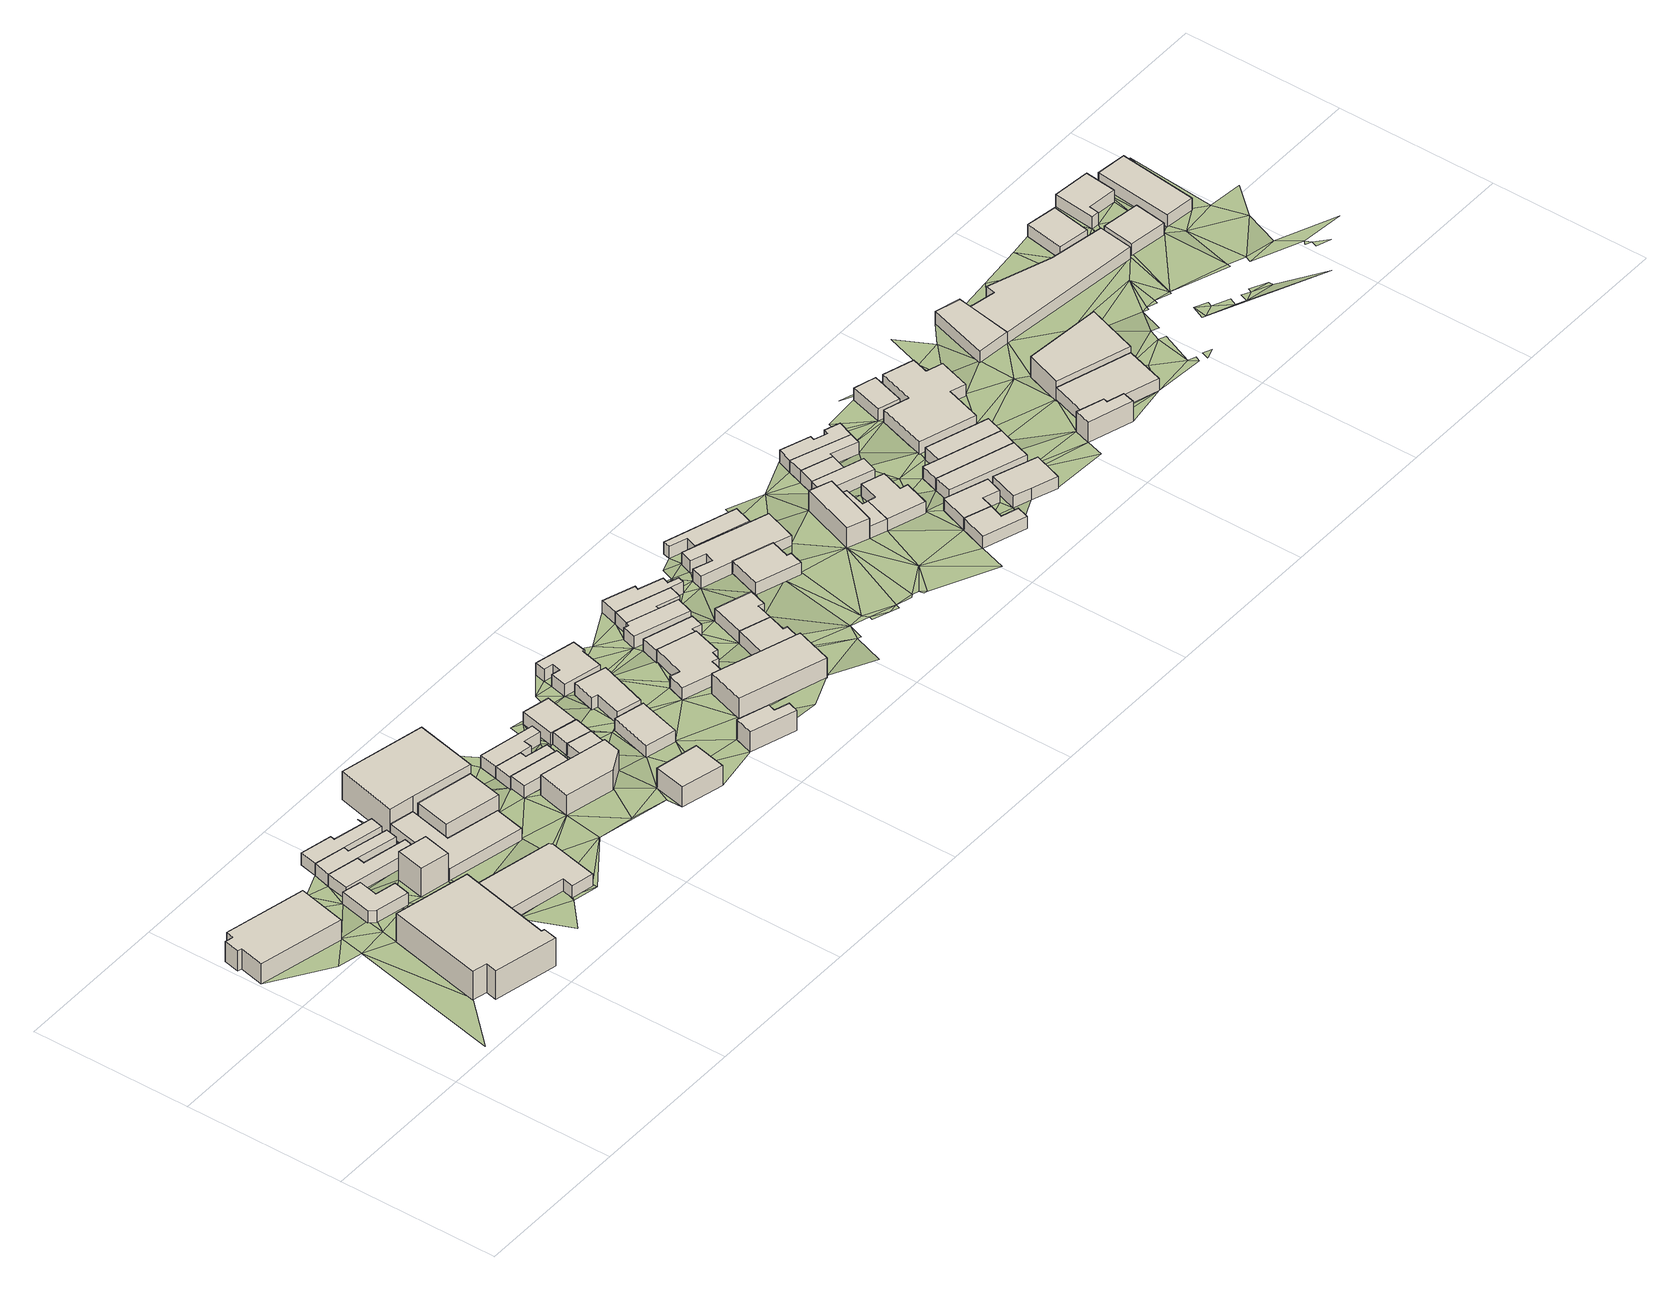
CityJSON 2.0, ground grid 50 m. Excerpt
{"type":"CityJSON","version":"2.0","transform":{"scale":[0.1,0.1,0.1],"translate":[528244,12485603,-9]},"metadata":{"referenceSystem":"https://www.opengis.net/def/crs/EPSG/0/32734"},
"CityObjects":{
"building1":{"type":"Building","attributes":{"address":"18 Sussex Street Woodstock Cape Town","building":"yes","building:levels":2,"building_height":6.9,"plus_code":"4FRW3CFW+2MM","ground_height":7.39,"roof_height":14.29},"geometry":[{"type":"Solid","lod":"1","boundaries":[[[[0,1,2,3]],[[1,4,5,2]],[[4,6,7,5]],[[6,8,9,7]],[[8,10,11,9]],[[10,12,13,11]],[[12,14,15,13]],[[14,0,3,15]],[[3,2,5,7,9,11,13,15]],[[14,12,10,8,6,4,1,0]]]]}]},
"building2":{"type":"Building","attributes":{"address":"Sussex Studios 23 Sussex Street Woodstock Cape Town","building":"industrial","building:levels":3,"building_height":9.7,"plus_code":"4FRW3CCW+VQX","ground_height":8.01,"roof_height":17.71},"geometry":[{"type":"Solid","lod":"1","boundaries":[[[[16,17,18,19]],[[17,20,21,18]],[[20,22,23,21]],[[22,24,25,23]],[[24,26,27,25]],[[26,28,29,27]],[[28,30,31,29]],[[30,16,19,31]],[[19,18,21,23,25,27,29,31]],[[30,28,26,24,22,20,17,16]]]]}]},
"building3":{"type":"Building","attributes":{"address":"21 Sussex Street Woodstock Cape Town","building":"yes","building:levels":1,"building_height":4.1,"plus_code":"4FRW3CFW+2Q8","ground_height":7.44,"roof_height":11.54},"geometry":[{"type":"Solid","lod":"1","boundaries":[[[[32,33,34,35]],[[33,36,37,34]],[[36,38,39,37]],[[38,40,41,39]],[[40,42,43,41]],[[42,44,45,43]],[[44,32,35,45]],[[35,34,37,39,41,43,45]],[[44,42,40,38,36,33,32]]]]}]},
"building4":{"type":"Building","attributes":{"address":"19 Sussex Street Woodstock Cape Town","building":"house","building:levels":1,"building_height":4.1,"plus_code":"4FRW3CFW+2RM","ground_height":7.44,"roof_height":11.54},"geometry":[{"type":"Solid","lod":"1","boundaries":[[[[46,47,48,49]],[[47,50,51,48]],[[50,52,53,51]],[[52,54,55,53]],[[54,56,57,55]],[[56,46,49,57]],[[49,48,51,53,55,57]],[[56,54,52,50,47,46]]]]}]},
"building5":{"type":"Building","attributes":{"address":"41 William Street Woodstock Cape Town","building":"yes","building:levels":3,"building_height":9.7,"plus_code":"4FRW3CCW+XVJ","ground_height":8.06,"roof_height":17.76},"geometry":[{"type":"Solid","lod":"1","boundaries":[[[[58,59,60,61]],[[59,62,63,60]],[[62,64,65,63]],[[64,58,61,65]],[[61,60,63,65]],[[64,62,59,58]]]]}]},
"building6":{"type":"Building","attributes":{"address":"17 Sussex Street Woodstock Cape Town","building":"house","building:levels":1,"building_height":4.1,"plus_code":"4FRW3CFW+3R3","ground_height":7.44,"roof_height":11.54},"geometry":[{"type":"Solid","lod":"1","boundaries":[[[[47,46,49,48]],[[46,66,67,49]],[[66,68,69,67]],[[68,70,71,69]],[[70,72,73,71]],[[72,74,75,73]],[[74,47,48,75]],[[48,49,67,69,71,73,75]],[[74,72,70,68,66,46,47]]]]}]},
"building7":{"type":"Building","attributes":{"address":"15 Sussex Street Woodstock Cape Town","building":"house","building:levels":1,"building_height":4.1,"plus_code":"4FRW3CFW+3RG","ground_height":7.44,"roof_height":11.54},"geometry":[{"type":"Solid","lod":"1","boundaries":[[[[74,72,73,75]],[[72,76,77,73]],[[76,78,79,77]],[[78,80,81,79]],[[80,82,83,81]],[[82,84,85,83]],[[84,74,75,85]],[[75,73,77,79,81,83,85]],[[84,82,80,78,76,72,74]]]]}]},
"building8":{"type":"Building","attributes":{"building":"yes","building:levels":1,"building_height":4.1,"plus_code":"4FRW3CCW+VWV","ground_height":8.06,"roof_height":12.16},"geometry":[{"type":"Solid","lod":"1","boundaries":[[[[86,87,88,89]],[[87,90,91,88]],[[90,92,93,91]],[[92,94,95,93]],[[94,96,97,95]],[[96,98,99,97]],[[98,86,89,99]],[[89,88,91,93,95,97,99]],[[98,96,94,92,90,87,86]]]]}]},
"building9":{"type":"Building","attributes":{"address":"18 Frere Street Woodstock Cape Town","building":"yes","building:levels":1,"building_height":4.1,"plus_code":"4FRW3CFW+2W6","ground_height":7.48,"roof_height":11.58},"geometry":[{"type":"Solid","lod":"1","boundaries":[[[[100,101,102,103]],[[101,104,105,102]],[[104,106,107,105]],[[106,108,109,107]],[[108,110,111,109]],[[110,100,103,111]],[[103,102,105,107,109,111]],[[110,108,106,104,101,100]]]]}]},
"building10":{"type":"Building","attributes":{"address":"Frere Street Cape Town","building":"house","building:levels":2,"building_height":6.9,"plus_code":"4FRW3CFW+2X7","ground_height":7.56,"roof_height":14.46},"geometry":[{"type":"Solid","lod":"1","boundaries":[[[[112,113,114,115]],[[113,116,117,114]],[[116,118,119,117]],[[118,112,115,119]],[[115,114,117,119]],[[118,116,113,112]]]]}]},
"building11":{"type":"Building","attributes":{"address":"Frere Studios 12 Frere Street Woodstock Cape Town","building":"commercial","building:levels":3,"building_height":9.7,"plus_code":"4FRW3CFW+3XF","ground_height":6.93,"roof_height":16.63},"geometry":[{"type":"Solid","lod":"1","boundaries":[[[[120,121,122,123]],[[121,124,125,122]],[[124,126,127,125]],[[126,128,129,127]],[[128,120,123,129]],[[123,122,125,127,129]],[[128,126,124,121,120]]]]}]},
"building12":{"type":"Building","attributes":{"address":"15 Frere Street Woodstock Cape Town","building":"house","building:levels":1,"building_height":4.1,"plus_code":"4FRW3CCX+X3M","ground_height":8.29,"roof_height":12.39},"geometry":[{"type":"Solid","lod":"1","boundaries":[[[[130,131,132,133]],[[131,134,135,132]],[[134,136,137,135]],[[136,130,133,137]],[[133,132,135,137]],[[136,134,131,130]]]]}]},
"building13":{"type":"Building","attributes":{"address":"12 Jersey Street Woodstock Cape Town","building":"yes","building:levels":2,"building_height":6.9,"plus_code":"4FRW3CCX+W3Q","ground_height":8.29,"roof_height":15.19},"geometry":[{"type":"Solid","lod":"1","boundaries":[[[[138,139,140,141]],[[139,142,143,140]],[[142,144,145,143]],[[144,146,147,145]],[[146,138,141,147]],[[141,140,143,145,147]],[[146,144,142,139,138]]]]}]},
"building14":{"type":"Building","attributes":{"address":"13 Frere Street Woodstock Cape Town","building":"house","building:levels":1,"building_height":4.1,"plus_code":"4FRW3CFX+233","ground_height":7.64,"roof_height":11.74},"geometry":[{"type":"Solid","lod":"1","boundaries":[[[[148,149,150,151]],[[149,152,153,150]],[[152,154,155,153]],[[154,156,157,155]],[[156,158,159,157]],[[158,148,151,159]],[[151,150,153,155,157,159]],[[158,156,154,152,149,148]]]]}]},
"building15":{"type":"Building","attributes":{"address":"11 Frere Street Woodstock Cape Town","building":"house","building:levels":1,"building_height":4.1,"plus_code":"4FRW3CFX+23H","ground_height":7.64,"roof_height":11.74},"geometry":[{"type":"Solid","lod":"1","boundaries":[[[[158,156,157,159]],[[156,160,161,157]],[[160,162,163,161]],[[162,164,165,163]],[[164,166,167,165]],[[166,168,169,167]],[[168,158,159,169]],[[159,157,161,163,165,167,169]],[[168,166,164,162,160,156,158]]]]}]},
"building16":{"type":"Building","attributes":{"building":"yes","building:levels":2,"building_height":6.9,"plus_code":"4FRW3CCX+V56","ground_height":8.76,"roof_height":15.66},"geometry":[{"type":"Solid","lod":"1","boundaries":[[[[170,171,172,173]],[[171,174,175,172]],[[174,176,177,175]],[[176,170,173,177]],[[173,172,175,177]],[[176,174,171,170]]]]}]},
"building17":{"type":"Building","attributes":{"address":"10 Jersey Street Woodstock Cape Town","building":"house","building:levels":1,"building_height":4.1,"plus_code":"4FRW3CCX+X49","ground_height":8.29,"roof_height":12.39},"geometry":[{"type":"Solid","lod":"1","boundaries":[[[[178,179,180,181]],[[179,182,183,180]],[[182,184,185,183]],[[184,178,181,185]],[[181,180,183,185]],[[184,182,179,178]]]]}]},
"building18":{"type":"Building","attributes":{"address":"8 Jersey Street Woodstock Cape Town","building":"house","building:levels":1,"building_height":4.1,"plus_code":"4FRW3CCX+X4Q","ground_height":8.29,"roof_height":12.39},"geometry":[{"type":"Solid","lod":"1","boundaries":[[[[178,186,187,181]],[[186,188,189,187]],[[188,179,180,189]],[[179,178,181,180]],[[181,187,189,180]],[[179,188,186,178]]]]}]},
"building19":{"type":"Building","attributes":{"address":"6 Jersey Street Woodstock Cape Town","building":"yes","building:levels":1,"building_height":4.1,"plus_code":"4FRW3CFX+256","ground_height":7.75,"roof_height":11.85},"geometry":[{"type":"Solid","lod":"1","boundaries":[[[[190,191,192,193]],[[191,194,195,192]],[[194,196,197,195]],[[196,190,193,197]],[[193,192,195,197]],[[196,194,191,190]]]]}]},
"building20":{"type":"Building","attributes":{"address":"Woodstock Cape Town","building":"yes","building:levels":1,"building_height":4.1,"plus_code":"4FRW3CCX+W6J","ground_height":8.36,"roof_height":12.46},"geometry":[{"type":"Solid","lod":"1","boundaries":[[[[198,199,200,201]],[[199,202,203,200]],[[202,204,205,203]],[[204,198,201,205]],[[201,200,203,205]],[[204,202,199,198]]]]}]},
"building21":{"type":"Building","attributes":{"address":"27 Church Street Woodstock Cape Town","building":"house","building:levels":2,"building_height":6.9,"plus_code":"4FRW3CCX+R7V","ground_height":9.02,"roof_height":15.92},"geometry":[{"type":"Solid","lod":"1","boundaries":[[[[206,207,208,209]],[[207,210,211,208]],[[210,212,213,211]],[[212,214,215,213]],[[214,216,217,215]],[[216,206,209,217]],[[209,208,211,213,215,217]],[[216,214,212,210,207,206]]]]}]},
"building22":{"type":"Building","attributes":{"address":"Church Street Woodstock Cape Town","building":"yes","building:levels":1,"building_height":4.1,"plus_code":"4FRW3CCX+X6P","ground_height":7.75,"roof_height":11.85},"geometry":[{"type":"Solid","lod":"1","boundaries":[[[[218,219,220,221]],[[219,222,223,220]],[[222,224,225,223]],[[224,226,227,225]],[[226,228,229,227]],[[228,218,221,229]],[[221,220,223,225,227,229]],[[228,226,224,222,219,218]]]]}]},
"building23":{"type":"Building","attributes":{"address":"Church Street Woodstock Cape Town","building":"yes","building:levels":1,"building_height":4.1,"plus_code":"4FRW3CFX+26X","ground_height":7.75,"roof_height":11.85},"geometry":[{"type":"Solid","lod":"1","boundaries":[[[[230,231,232,233]],[[231,234,235,232]],[[234,236,237,235]],[[236,238,239,237]],[[238,240,241,239]],[[240,242,243,241]],[[242,244,245,243]],[[244,246,247,245]],[[246,248,249,247]],[[248,230,233,249]],[[233,232,235,237,239,241,243,245,247,249]],[[248,246,244,242,240,238,236,234,231,230]]]]}]},
"building24":{"type":"Building","attributes":{"address":"21 Church Street Woodstock Cape Town","building":"house","building:levels":1,"building_height":4.1,"plus_code":"4FRW3CCX+X84","ground_height":8.49,"roof_height":12.59},"geometry":[{"type":"Solid","lod":"1","boundaries":[[[[250,251,252,253]],[[251,254,255,252]],[[254,256,257,255]],[[256,258,259,257]],[[258,260,261,259]],[[260,262,263,261]],[[262,264,265,263]],[[264,266,267,265]],[[266,268,269,267]],[[268,250,253,269]],[[253,252,255,257,259,261,263,265,267,269]],[[268,266,264,262,260,258,256,254,251,250]]]]}]},
"building25":{"type":"Building","attributes":{"address":"Curve Space Studio 25 Church Street Woodstock Cape Town","building":"yes","building:levels":2,"building_height":6.9,"plus_code":"4FRW3CCX+V9J","ground_height":8.49,"roof_height":15.39},"geometry":[{"type":"Solid","lod":"1","boundaries":[[[[270,271,272,273]],[[271,274,275,272]],[[274,276,277,275]],[[276,270,273,277]],[[273,272,275,277]],[[276,274,271,270]]]]}]},
"building26":{"type":"Building","attributes":{"address":"19 Church Street Woodstock Cape Town","building":"house","building:levels":1,"building_height":4.1,"plus_code":"4FRW3CCX+X9R","ground_height":7.96,"roof_height":12.06},"geometry":[{"type":"Solid","lod":"1","boundaries":[[[[278,279,280,281]],[[279,282,283,280]],[[282,284,285,283]],[[284,286,287,285]],[[286,288,289,287]],[[288,278,281,289]],[[281,280,283,285,287,289]],[[288,286,284,282,279,278]]]]}]},
"building27":{"type":"Building","attributes":{"address":"17 Church Street Woodstock Cape Town","building":"house","building:levels":1,"building_height":4.1,"plus_code":"4FRW3CFX+294","ground_height":7.96,"roof_height":12.06},"geometry":[{"type":"Solid","lod":"1","boundaries":[[[[290,291,292,293]],[[291,294,295,292]],[[294,296,297,295]],[[296,298,299,297]],[[298,300,301,299]],[[300,302,303,301]],[[302,290,293,303]],[[293,292,295,297,299,301,303]],[[302,300,298,296,294,291,290]]]]}]},
"building28":{"type":"Building","attributes":{"address":"26 Cavendish Square Woodstock Cape Town","building":"house","building:levels":1,"building_height":4.1,"plus_code":"4FRW3CCX+WCC","ground_height":8.78,"roof_height":12.88},"geometry":[{"type":"Solid","lod":"1","boundaries":[[[[304,305,306,307]],[[305,308,309,306]],[[308,310,311,309]],[[310,312,313,311]],[[312,314,315,313]],[[314,304,307,315]],[[307,306,309,311,313,315]],[[314,312,310,308,305,304]]]]}]},
"building29":{"type":"Building","attributes":{"address":"15 Church Street Woodstock Cape Town","building":"house","building:levels":1,"building_height":4.1,"plus_code":"4FRW3CFX+29R","ground_height":7.96,"roof_height":12.06},"geometry":[{"type":"Solid","lod":"1","boundaries":[[[[316,290,293,317]],[[290,302,303,293]],[[302,318,319,303]],[[318,320,321,319]],[[320,322,323,321]],[[322,316,317,323]],[[317,293,303,319,321,323]],[[322,320,318,302,290,316]]]]}]},
"building30":{"type":"Building","attributes":{"address":"13 Church Street Woodstock Cape Town","building":"house","building:levels":1,"building_height":4.1,"plus_code":"4FRW3CFX+394","ground_height":7.96,"roof_height":12.06},"geometry":[{"type":"Solid","lod":"1","boundaries":[[[[324,316,317,325]],[[316,322,323,317]],[[322,326,327,323]],[[326,328,329,327]],[[328,330,331,329]],[[330,332,333,331]],[[332,334,335,333]],[[334,336,337,335]],[[336,324,325,337]],[[325,317,323,327,329,331,333,335,337]],[[336,334,332,330,328,326,322,316,324]]]]}]},
"building31":{"type":"Building","attributes":{"address":"24 Cavendish Square Woodstock Cape Town","building":"house","building:levels":1,"building_height":4.1,"plus_code":"4FRW3CCX+XC4","ground_height":8.78,"roof_height":12.88},"geometry":[{"type":"Solid","lod":"1","boundaries":[[[[304,338,339,307]],[[338,340,341,339]],[[340,342,343,341]],[[342,344,345,343]],[[344,305,306,345]],[[305,304,307,306]],[[307,339,341,343,345,306]],[[305,344,342,340,338,304]]]]}]},
"building32":{"type":"Building","attributes":{"address":"22 Cavendish Square Woodstock Cape Town","building":"house","building:levels":1,"building_height":4.1,"plus_code":"4FRW3CCX+XGJ","ground_height":8.45,"roof_height":12.55},"geometry":[{"type":"Solid","lod":"1","boundaries":[[[[346,347,348,349]],[[347,350,351,348]],[[350,352,353,351]],[[352,354,355,353]],[[354,356,357,355]],[[356,346,349,357]],[[349,348,351,353,355,357]],[[356,354,352,350,347,346]]]]}]},
"building33":{"type":"Building","attributes":{"address":"20 Cavendish Square Woodstock Cape Town","building":"house","building:levels":1,"building_height":4.1,"plus_code":"4FRW3CFX+2G7","ground_height":8.17,"roof_height":12.27},"geometry":[{"type":"Solid","lod":"1","boundaries":[[[[358,359,360,361]],[[359,362,363,360]],[[362,364,365,363]],[[364,366,367,365]],[[366,368,369,367]],[[368,370,371,369]],[[370,372,373,371]],[[372,374,375,373]],[[374,376,377,375]],[[376,378,379,377]],[[378,380,381,379]],[[380,358,361,381]],[[361,360,363,365,367,369,371,373,375,377,379,381]],[[380,378,376,374,372,370,368,366,364,362,359,358]]]]}]},
"building34":{"type":"Building","attributes":{"address":"18 Cavendish Square Woodstock Cape Town","building":"house","building:levels":1,"building_height":4.1,"plus_code":"4FRW3CFX+3G3","ground_height":8.45,"roof_height":12.55},"geometry":[{"type":"Solid","lod":"1","boundaries":[[[[382,383,384,385]],[[383,386,387,384]],[[386,388,389,387]],[[388,390,391,389]],[[390,392,393,391]],[[392,382,385,393]],[[385,384,387,389,391,393]],[[392,390,388,386,383,382]]]]}]},
"building35":{"type":"Building","attributes":{"address":"19 Cavendish Square Woodstock Cape Town","building":"house","building:levels":2,"building_height":6.9,"plus_code":"4FRW3CCX+XJ3","ground_height":9.49,"roof_height":16.39},"geometry":[{"type":"Solid","lod":"1","boundaries":[[[[394,395,396,397]],[[395,398,399,396]],[[398,400,401,399]],[[400,402,403,401]],[[402,394,397,403]],[[397,396,399,401,403]],[[402,400,398,395,394]]]]}]},
"building36":{"type":"Building","attributes":{"address":"Cavendish Square Woodstock Cape Town","building":"house","building:levels":1,"building_height":4.1,"plus_code":"4FRW3CCX+WJQ","ground_height":9.49,"roof_height":13.59},"geometry":[{"type":"Solid","lod":"1","boundaries":[[[[404,405,406,407]],[[405,408,409,406]],[[408,395,410,409]],[[395,394,411,410]],[[394,412,413,411]],[[412,404,407,413]],[[407,406,409,410,411,413]],[[412,394,395,408,405,404]]]]}]},
"building37":{"type":"Building","attributes":{"address":"Cavendish Square Woodstock Cape Town","building":"house","building:levels":1,"building_height":4.1,"plus_code":"4FRW3CCX+WMW","ground_height":9.49,"roof_height":13.59},"geometry":[{"type":"Solid","lod":"1","boundaries":[[[[404,412,413,407]],[[412,414,415,413]],[[414,416,417,415]],[[416,418,419,417]],[[418,420,421,419]],[[420,422,423,421]],[[422,424,425,423]],[[424,404,407,425]],[[407,413,415,417,419,421,423,425]],[[424,422,420,418,416,414,412,404]]]]}]},
"building38":{"type":"Building","attributes":{"address":"29 Cavendish Square Woodstock Cape Town","building":"house","building:levels":1,"building_height":4.1,"plus_code":"4FRW3CCX+RPR","ground_height":10.37,"roof_height":14.47},"geometry":[{"type":"Solid","lod":"1","boundaries":[[[[426,427,428,429]],[[427,430,431,428]],[[430,432,433,431]],[[432,434,435,433]],[[434,436,437,435]],[[436,426,429,437]],[[429,428,431,433,435,437]],[[436,434,432,430,427,426]]]]}]},
"building39":{"type":"Building","attributes":{"address":"17 Cavendish Square Woodstock Cape Town","building":"house","building:levels":1,"building_height":4.1,"plus_code":"4FRW3CCX+XMW","ground_height":8.78,"roof_height":12.88},"geometry":[{"type":"Solid","lod":"1","boundaries":[[[[438,439,440,441]],[[439,442,443,440]],[[442,444,445,443]],[[444,446,447,445]],[[446,438,441,447]],[[441,440,443,445,447]],[[446,444,442,439,438]]]]}]},
"building40":{"type":"Building","attributes":{"address":"15 Cavendish Square Woodstock Cape Town","building":"house","building:levels":1,"building_height":4.1,"plus_code":"4FRW3CFX+2M8","ground_height":8.78,"roof_height":12.88},"geometry":[{"type":"Solid","lod":"1","boundaries":[[[[448,438,441,449]],[[438,446,447,441]],[[446,450,451,447]],[[450,448,449,451]],[[449,441,447,451]],[[450,446,438,448]]]]}]},
"building41":{"type":"Building","attributes":{"address":"27 Cavendish Square Woodstock Cape Town","building":"house","building:levels":1,"building_height":4.1,"plus_code":"4FRW3CCX+VP8","ground_height":10.37,"roof_height":14.47},"geometry":[{"type":"Solid","lod":"1","boundaries":[[[[436,434,435,437]],[[434,452,453,435]],[[452,454,455,453]],[[454,456,457,455]],[[456,458,459,457]],[[458,436,437,459]],[[437,435,453,455,457,459]],[[458,456,454,452,434,436]]]]}]},
"building42":{"type":"Building","attributes":{"address":"13 Cavendish Square Woodstock Cape Town","building":"house","building:levels":1,"building_height":4.1,"plus_code":"4FRW3CFX+2PC","ground_height":8.78,"roof_height":12.88},"geometry":[{"type":"Solid","lod":"1","boundaries":[[[[460,448,449,461]],[[448,450,451,449]],[[450,462,463,451]],[[462,464,465,463]],[[464,466,467,465]],[[466,460,461,467]],[[461,449,451,463,465,467]],[[466,464,462,450,448,460]]]]}]},
"building43":{"type":"Building","attributes":{"address":"11 Cavendish Square Woodstock Cape Town","building":"house","building:levels":1,"building_height":4.1,"plus_code":"4FRW3CFX+2PR","ground_height":8.78,"roof_height":12.88},"geometry":[{"type":"Solid","lod":"1","boundaries":[[[[468,460,461,469]],[[460,466,467,461]],[[466,470,471,467]],[[470,472,473,471]],[[472,474,475,473]],[[474,476,477,475]],[[476,478,479,477]],[[478,468,469,479]],[[469,461,467,471,473,475,477,479]],[[478,476,474,472,470,466,460,468]]]]}]},
"building44":{"type":"Building","attributes":{"address":"18 Plein Street Woodstock Cape Town","building":"house","building:levels":1,"building_height":4.1,"plus_code":"4FRW3CCX+RQX","ground_height":10.37,"roof_height":14.47},"geometry":[{"type":"Solid","lod":"1","boundaries":[[[[480,481,482,483]],[[481,484,485,482]],[[484,486,487,485]],[[486,488,489,487]],[[488,480,483,489]],[[483,482,485,487,489]],[[488,486,484,481,480]]]]}]},
"building45":{"type":"Building","attributes":{"address":"16 Plein Street Woodstock Cape Town","building":"yes","building:levels":1,"building_height":4.1,"plus_code":"4FRW3CCX+VQW","ground_height":9.84,"roof_height":13.94},"geometry":[{"type":"Solid","lod":"1","boundaries":[[[[490,491,492,493]],[[491,494,495,492]],[[494,496,497,495]],[[496,490,493,497]],[[493,492,495,497]],[[496,494,491,490]]]]}]},
"building46":{"type":"Building","attributes":{"address":"14 Plein Street Woodstock Cape Town","building":"yes","building:levels":1,"building_height":4.1,"plus_code":"4FRW3CCX+WQ9","ground_height":9.84,"roof_height":13.94},"geometry":[{"type":"Solid","lod":"1","boundaries":[[[[490,498,499,493]],[[498,500,501,499]],[[500,502,503,501]],[[502,491,492,503]],[[491,490,493,492]],[[493,499,501,503,492]],[[491,502,500,498,490]]]]}]},
"building47":{"type":"Building","attributes":{"address":"12 Plein Street Woodstock Cape Town","building":"house","building:levels":1,"building_height":4.1,"plus_code":"4FRW3CCX+WRC","ground_height":9.84,"roof_height":13.94},"geometry":[{"type":"Solid","lod":"1","boundaries":[[[[498,504,505,499]],[[504,506,507,505]],[[506,500,501,507]],[[500,498,499,501]],[[499,505,507,501]],[[500,506,504,498]]]]}]},
"building48":{"type":"Building","attributes":{"address":"Plein Street Woodstock Cape Town","building":"yes","building:levels":1,"building_height":4.1,"plus_code":"4FRW3CFX+2RM","ground_height":9.24,"roof_height":13.34},"geometry":[{"type":"Solid","lod":"1","boundaries":[[[[508,509,510,511]],[[509,512,513,510]],[[512,514,515,513]],[[514,508,511,515]],[[511,510,513,515]],[[514,512,509,508]]]]}]},
"building49":{"type":"Building","attributes":{"address":"Plein Street Woodstock Cape Town","building":"industrial","building:levels":1,"building_height":4.1,"plus_code":"4FRW3CCX+XRX","ground_height":9.18,"roof_height":13.28},"geometry":[{"type":"Solid","lod":"1","boundaries":[[[[516,517,518,519]],[[517,520,521,518]],[[520,522,523,521]],[[522,524,525,523]],[[524,526,527,525]],[[526,528,529,527]],[[528,530,531,529]],[[530,532,533,531]],[[532,534,535,533]],[[534,516,519,535]],[[519,518,521,523,525,527,529,531,533,535]],[[534,532,530,528,526,524,522,520,517,516]]]]}]},
"building50":{"type":"Building","attributes":{"address":"Plein Street Woodstock Cape Town","building":"house","building:levels":2,"building_height":6.9,"plus_code":"4FRW3CCX+RWM","ground_height":10.6,"roof_height":17.5},"geometry":[{"type":"Solid","lod":"1","boundaries":[[[[536,537,538,539]],[[537,540,541,538]],[[540,542,543,541]],[[542,544,545,543]],[[544,546,547,545]],[[546,536,539,547]],[[539,538,541,543,545,547]],[[546,544,542,540,537,536]]]]}]},
"building51":{"type":"Building","attributes":{"address":"13 Plein Street Woodstock Cape Town","building":"industrial","building:levels":1,"building_height":4.1,"plus_code":"4FRW3CCX+VX8","ground_height":10.49,"roof_height":14.59},"geometry":[{"type":"Solid","lod":"1","boundaries":[[[[548,549,550,551]],[[549,552,553,550]],[[552,554,555,553]],[[554,548,551,555]],[[551,550,553,555]],[[554,552,549,548]]]]}]},
"building52":{"type":"Building","attributes":{"address":"9 Plein Street Woodstock Cape Town","building":"industrial","building:levels":2,"building_height":6.9,"plus_code":"4FRW3FC2+W26","ground_height":9.87,"roof_height":16.77},"geometry":[{"type":"Solid","lod":"1","boundaries":[[[[556,557,558,559]],[[557,560,561,558]],[[560,562,563,561]],[[562,556,559,563]],[[559,558,561,563]],[[562,560,557,556]]]]}]},
"building53":{"type":"Building","attributes":{"building":"industrial","building:levels":1,"building_height":4.1,"plus_code":"4FRW3CFX+2X8","ground_height":9.1,"roof_height":13.2},"geometry":[{"type":"Solid","lod":"1","boundaries":[[[[564,565,566,567]],[[565,568,569,566]],[[568,570,571,569]],[[570,572,573,571]],[[572,564,567,573]],[[567,566,569,571,573]],[[572,570,568,565,564]]]]}]},
"building54":{"type":"Building","attributes":{"address":"Woodstock Cape Town","building":"industrial","building:levels":1,"building_height":4.1,"plus_code":"4FRW3FC2+X3X","ground_height":8.99,"roof_height":13.09},"geometry":[{"type":"Solid","lod":"1","boundaries":[[[[574,575,576,577]],[[575,578,579,576]],[[578,580,581,579]],[[580,582,583,581]],[[582,584,585,583]],[[584,586,587,585]],[[586,574,577,587]],[[577,576,579,581,583,585,587]],[[586,584,582,580,578,575,574]]]]}]},
"building55":{"type":"Building","attributes":{"building":"office","building:levels":1,"building_height":4.1,"plus_code":"4FRW3FF2+25M","ground_height":8.99,"roof_height":13.09},"geometry":[{"type":"Solid","lod":"1","boundaries":[[[[588,589,590,591]],[[589,592,593,590]],[[592,594,595,593]],[[594,588,591,595]],[[591,590,593,595]],[[594,592,589,588]]]]}]},
"building56":{"type":"Building","attributes":{"building":"industrial","building:levels":1,"building_height":4.1,"plus_code":"4FRW3FC2+X6P","ground_height":8.99,"roof_height":13.09},"geometry":[{"type":"Solid","lod":"1","boundaries":[[[[596,597,598,599]],[[597,600,601,598]],[[600,602,603,601]],[[602,596,599,603]],[[599,598,601,603]],[[602,600,597,596]]]]}]},
"building57":{"type":"Building","attributes":{"address":"Tribe Coffee 170 Albert Road Woodstock Cape Town","building":"retail","building:levels":1,"amenity":"cafe","building_height":4.1,"plus_code":"4FRW3FF2+26X","ground_height":8.99,"roof_height":13.09},"geometry":[{"type":"Solid","lod":"1","boundaries":[[[[604,605,606,607]],[[605,608,609,606]],[[608,610,611,609]],[[610,612,613,611]],[[612,614,615,613]],[[614,604,607,615]],[[607,606,609,611,613,615]],[[614,612,610,608,605,604]]]]}]},
"building58":{"type":"Building","attributes":{"address":"19 Dickson Street Woodstock Cape Town","building":"industrial","building:levels":1,"building_height":4.1,"plus_code":"4FRW3FF2+275","ground_height":9.04,"roof_height":13.14},"geometry":[{"type":"Solid","lod":"1","boundaries":[[[[616,617,618,619]],[[617,620,621,618]],[[620,622,623,621]],[[622,616,619,623]],[[619,618,621,623]],[[622,620,617,616]]]]}]},
"terrain1":{"type":"TINRelief","geometry":[{"type":"CompositeSurface","lod":"1","boundaries":[[[624,625,626]],[[627,14,628]],[[629,4,1]],[[626,627,628]],[[625,16,626]],[[627,626,630]],[[1,631,629]],[[16,630,626]],[[632,627,630]],[[1,627,32]],[[32,627,632]],[[633,632,630]],[[634,631,1]],[[635,630,16]],[[634,1,32]],[[633,630,635]],[[636,637,638]],[[32,47,634]],[[30,635,16]],[[32,44,50]],[[50,47,32]],[[637,639,638]],[[634,47,74]],[[636,638,30]],[[640,641,44]],[[642,638,639]],[[635,59,641]],[[59,635,30]],[[58,44,641]],[[50,44,643]],[[59,58,641]],[[30,638,86]],[[30,62,59]],[[642,644,645]],[[642,646,638]],[[44,58,643]],[[62,30,86]],[[86,647,62]],[[648,649,650]],[[642,645,646]],[[62,647,64]],[[58,64,643]],[[651,652,653]],[[654,648,650]],[[655,646,645]],[[647,100,64]],[[645,656,655]],[[657,652,651]],[[86,658,647]],[[64,100,643]],[[643,100,654]],[[655,656,659]],[[648,654,100]],[[648,100,657]],[[652,657,100]],[[100,660,652]],[[658,86,661]],[[662,660,100]],[[100,663,662]],[[664,110,665]],[[666,667,659]],[[668,659,656]],[[664,113,110]],[[669,664,665]],[[666,659,668]],[[667,666,668]],[[670,664,669]],[[138,661,667]],[[110,113,112]],[[658,661,138]],[[658,670,669]],[[138,667,668]],[[131,670,658]],[[671,110,112]],[[131,658,138]],[[672,138,668]],[[112,670,130]],[[131,130,670]],[[112,130,671]],[[138,146,131]],[[668,673,672]],[[130,158,671]],[[138,672,674]],[[146,675,131]],[[158,168,671]],[[676,671,168]],[[134,131,675]],[[677,674,672]],[[146,182,675]],[[677,672,673]],[[676,168,678]],[[673,170,677]],[[675,182,134]],[[144,182,146]],[[679,680,681]],[[674,677,142]],[[166,678,168]],[[682,681,680]],[[136,134,179]],[[134,182,179]],[[682,136,179]],[[164,162,681]],[[681,682,164]],[[683,678,166]],[[142,677,684]],[[179,188,682]],[[182,144,184]],[[164,682,685]],[[184,144,142]],[[685,682,188]],[[686,684,677]],[[686,677,687]],[[184,142,684]],[[685,166,164]],[[194,683,166]],[[166,685,194]],[[186,685,188]],[[194,688,683]],[[684,689,184]],[[178,184,689]],[[690,685,186]],[[206,687,691]],[[686,692,684]],[[692,686,687]],[[186,178,689]],[[194,693,688]],[[689,684,198]],[[690,186,689]],[[694,690,689]],[[693,194,191]],[[692,687,216]],[[689,198,694]],[[216,687,206]],[[690,695,191]],[[694,695,690]],[[204,694,198]],[[191,248,693]],[[248,191,695]],[[696,695,694]],[[697,693,248]],[[694,204,698]],[[699,692,216]],[[695,222,248]],[[697,248,246]],[[258,204,692]],[[240,697,246]],[[697,240,238]],[[692,699,258]],[[258,698,204]],[[214,700,216]],[[699,216,700]],[[222,701,248]],[[242,240,246]],[[244,242,246]],[[210,214,212]],[[258,256,698]],[[700,214,210]],[[701,222,702]],[[702,698,256]],[[274,258,699]],[[210,703,700]],[[256,704,702]],[[701,705,706]],[[704,256,254]],[[260,258,274]],[[699,700,707]],[[296,701,702]],[[704,251,702]],[[704,254,251]],[[701,296,705]],[[708,705,709]],[[707,700,703]],[[705,710,709]],[[702,251,288]],[[288,296,702]],[[296,710,705]],[[711,260,274]],[[264,262,260]],[[260,711,264]],[[296,294,710]],[[266,264,712]],[[712,264,711]],[[711,274,713]],[[294,316,710]],[[290,294,291]],[[294,290,316]],[[714,296,288]],[[324,710,316]],[[305,712,711]],[[305,715,712]],[[716,715,717]],[[714,288,718]],[[715,305,717]],[[719,711,713]],[[344,717,305]],[[707,720,713]],[[718,717,344]],[[720,707,721]],[[722,723,724]],[[714,718,344]],[[719,713,720]],[[725,726,304]],[[723,727,724]],[[344,727,714]],[[723,714,727]],[[719,728,726]],[[304,726,340]],[[728,719,720]],[[729,730,731]],[[730,732,731]],[[304,340,338]],[[344,380,727]],[[340,726,728]],[[733,727,734]],[[728,720,735]],[[736,380,344]],[[380,734,727]],[[730,737,732]],[[738,730,739]],[[730,738,737]],[[736,340,740]],[[378,738,734]],[[378,734,380]],[[380,736,740]],[[737,738,378]],[[728,741,340]],[[742,728,743]],[[340,741,740]],[[744,737,378]],[[742,741,728]],[[347,380,740]],[[745,746,743]],[[737,747,748]],[[747,737,744]],[[749,744,378]],[[750,742,743]],[[743,746,750]],[[388,748,747]],[[751,744,749]],[[752,750,746]],[[740,741,753]],[[741,742,753]],[[390,388,747]],[[390,747,392]],[[750,754,755]],[[402,742,750]],[[402,753,742]],[[756,757,758]],[[759,760,761]],[[402,750,755]],[[762,755,758]],[[753,402,761]],[[759,761,763]],[[757,762,758]],[[761,402,763]],[[755,762,402]],[[764,762,757]],[[382,765,383]],[[402,762,394]],[[400,763,402]],[[400,765,763]],[[412,394,762]],[[762,764,426]],[[383,765,766]],[[383,766,767]],[[436,412,762]],[[436,762,426]],[[400,766,765]],[[398,768,400]],[[766,400,438]],[[438,400,768]],[[404,408,405]],[[769,412,436]],[[398,395,408]],[[448,766,438]],[[404,424,770]],[[408,404,770]],[[398,408,770]],[[436,458,769]],[[766,448,460]],[[771,768,398]],[[766,460,772]],[[771,398,770]],[[773,769,458]],[[432,430,434]],[[774,769,491]],[[775,774,776]],[[491,769,773]],[[770,776,771]],[[486,434,430]],[[452,434,454]],[[486,430,777]],[[773,458,456]],[[778,776,774]],[[434,486,454]],[[776,778,771]],[[502,774,491]],[[779,780,781]],[[774,502,778]],[[777,782,486]],[[778,779,771]],[[484,454,486]],[[456,484,773]],[[783,780,784]],[[456,454,484]],[[780,779,784]],[[506,778,502]],[[778,785,779]],[[786,787,788]],[[773,484,789]],[[790,787,786]],[[502,500,506]],[[786,788,791]],[[784,779,785]],[[786,792,790]],[[785,778,506]],[[792,786,791]],[[792,793,790]],[[794,793,792]],[[789,484,795]],[[796,797,784]],[[784,785,796]],[[794,797,514]],[[794,514,793]],[[798,785,506]],[[799,789,795]],[[514,800,793]],[[514,797,796]],[[789,799,801]],[[795,802,803]],[[512,800,514]],[[799,795,536]],[[506,804,798]],[[796,508,514]],[[546,801,799]],[[536,795,803]],[[796,805,508]],[[801,546,806]],[[536,546,799]],[[807,508,805]],[[804,806,808]],[[508,807,509]],[[809,810,798]],[[546,808,806]],[[804,811,798]],[[509,812,813]],[[546,544,814]],[[807,812,509]],[[808,546,814]],[[798,811,809]],[[804,808,811]],[[807,815,812]],[[544,542,540]],[[516,815,816]],[[516,812,815]],[[814,544,552]],[[809,817,516]],[[809,811,817]],[[540,552,544]],[[808,818,811]],[[552,540,537]],[[812,516,819]],[[516,817,819]],[[820,812,819]],[[811,818,821]],[[811,821,817]],[[819,817,570]],[[818,822,821]],[[552,823,554]],[[824,823,552]],[[560,822,818]],[[552,825,824]],[[823,826,554]],[[824,826,823]],[[825,827,824]],[[568,565,828]],[[560,554,829]],[[826,829,554]],[[830,828,565]],[[824,831,826]],[[832,833,834]],[[568,828,835]],[[560,829,836]],[[822,837,821]],[[560,838,822]],[[839,836,829]],[[580,835,828]],[[836,838,560]],[[840,836,841]],[[842,843,844]],[[845,840,846]],[[838,836,840]],[[847,842,844]],[[837,822,838]],[[835,580,848]],[[838,840,845]],[[844,843,849]],[[844,850,847]],[[847,851,842]],[[852,845,853]],[[838,845,852]],[[844,849,850]],[[847,850,854]],[[580,588,848]],[[837,838,852]],[[588,594,848]],[[855,856,849]],[[580,578,588]],[[843,857,849]],[[858,837,852]],[[859,855,849]],[[860,855,861]],[[852,862,863]],[[589,588,578]],[[855,859,861]],[[858,852,864]],[[837,858,578]],[[857,859,849]],[[864,852,863]],[[858,600,578]],[[589,578,608]],[[600,608,578]],[[589,608,592]],[[610,608,600]],[[592,608,605]],[[865,863,866]],[[600,597,610]],[[865,864,863]],[[867,868,866]],[[614,612,610]],[[865,869,864]],[[597,864,869]],[[610,597,614]],[[870,868,867]],[[871,865,866]],[[597,869,872]],[[873,869,865]],[[866,868,871]],[[872,614,597]],[[872,869,620]],[[870,874,875]],[[873,865,876]],[[614,872,604]],[[875,877,878]],[[865,871,876]],[[870,879,868]],[[876,880,873]],[[876,871,881]],[[617,873,880]]]}]}
},
"vertices":[
[271,576,7],[306,728,7],[306,728,76],[271,576,76],[52,786,7],[52,786,76],[46,761,7],[46,761,76],[21,767,7],[21,767,76],[10,718,7],[10,718,76],[23,715,7],[23,715,76],[5,637,7],[5,637,76],
[346,454,13],[279,155,13],[279,155,110],[346,454,110],[325,144,13],[325,144,110],[317,108,13],[317,108,110],[517,63,13],[517,63,110],[527,107,13],[527,107,110],[517,109,13],[517,109,110],[583,401,13],[583,401,110],
[389,661,7],[367,563,7],[367,563,48],[389,661,48],[382,545,7],[382,545,48],[488,521,7],[488,521,48],[500,573,7],[500,573,48],[435,587,7],[435,587,48],[448,647,7],[448,647,48],
[521,711,7],[423,733,7],[423,733,48],[521,711,48],[409,664,7],[409,664,48],[645,613,7],[645,613,48],[655,657,7],[655,657,48],[516,687,7],[516,687,48],
[548,598,13],[529,509,13],[529,509,110],[548,598,110],[620,490,13],[620,490,110],[639,578,13],[639,578,110],
[649,681,7],[649,681,48],[657,718,7],[657,718,48],[530,748,7],[530,748,48],[534,765,7],[534,765,48],[437,786,7],[437,786,48],
[660,736,7],[660,736,48],[670,777,7],[670,777,48],[545,805,7],[545,805,48],[548,819,7],[548,819,48],[450,841,7],[450,841,48],
[614,398,13],[586,267,13],[586,267,54],[614,398,54],[769,228,13],[769,228,54],[762,193,13],[762,193,54],[832,178,13],[832,178,54],[866,334,13],[866,334,54],[862,344,13],[862,344,54],
[681,724,8],[631,493,8],[631,493,48],[681,724,48],[872,440,8],[872,440,48],[893,534,8],[893,534,48],[726,571,8],[726,571,48],[757,708,8],[757,708,48],
[941,659,8],[764,697,8],[764,697,77],[941,659,77],[740,586,8],[740,586,77],[917,548,8],[917,548,77],
[681,724,2],[757,708,2],[757,708,99],[681,724,99],[950,664,2],[950,664,99],[993,857,2],[993,857,99],[727,916,2],[727,916,99],
[1015,583,16],[1004,531,16],[1004,531,57],[1015,583,57],[1157,497,16],[1157,497,57],[1169,548,16],[1169,548,57],
[1015,400,16],[1169,365,16],[1169,365,85],[1015,400,85],[1240,400,16],[1240,400,85],[1253,456,16],[1253,456,85],[1039,504,16],[1039,504,85],
[1015,583,9],[1169,548,9],[1169,548,50],[1015,583,50],[1179,588,9],[1179,588,50],[1108,604,9],[1108,604,50],[1112,624,9],[1112,624,50],[1029,642,9],[1029,642,50],
[1149,617,9],[1149,617,50],[1154,643,9],[1154,643,50],[1209,632,9],[1209,632,50],[1216,664,9],[1216,664,50],[1041,700,9],[1041,700,50],
[1218,177,20],[1350,144,20],[1350,144,89],[1218,177,89],[1373,247,20],[1373,247,89],[1239,275,20],[1239,275,89],
[1285,524,16],[1207,544,16],[1207,544,57],[1285,524,57],[1192,483,16],[1192,483,57],[1270,465,16],[1270,465,57],
[1299,582,16],[1299,582,57],[1221,601,16],[1221,601,57],
[1304,588,10],[1329,696,10],[1329,696,51],[1304,588,51],[1245,715,10],[1245,715,51],[1220,607,10],[1220,607,51],
[1362,505,16],[1324,373,16],[1324,373,57],[1362,505,57],[1419,350,16],[1419,350,57],[1456,482,16],[1456,482,57],
[1498,166,23],[1640,120,23],[1640,120,92],[1498,166,92],[1651,153,23],[1651,153,92],[1606,168,23],[1606,168,92],[1614,192,23],[1614,192,92],[1517,223,23],[1517,223,92],
[1467,499,10],[1517,651,10],[1517,651,51],[1467,499,51],[1419,678,10],[1419,678,51],[1398,606,10],[1398,606,51],[1416,601,10],[1416,601,51],[1392,519,10],[1392,519,51],
[1516,667,10],[1533,738,10],[1533,738,51],[1516,667,51],[1539,736,10],[1539,736,51],[1548,778,10],[1548,778,51],[1422,807,10],[1422,807,51],[1414,774,10],[1414,774,51],[1443,767,10],[1443,767,51],[1436,740,10],[1436,740,51],[1410,746,10],[1410,746,51],[1398,695,10],[1398,695,51],
[1768,544,18],[1647,582,18],[1647,582,59],[1768,544,59],[1612,480,18],[1612,480,59],[1582,490,18],[1582,490,59],[1564,436,18],[1564,436,59],[1682,397,18],[1682,397,59],[1695,437,18],[1695,437,59],[1715,431,18],[1715,431,59],[1724,458,18],[1724,458,59],[1740,453,18],[1740,453,59],
[1860,187,18],[1898,303,18],[1898,303,87],[1860,187,87],[1630,390,18],[1630,390,87],[1592,274,18],[1592,274,87],
[1647,582,12],[1768,544,12],[1768,544,53],[1647,582,53],[1774,562,12],[1774,562,53],[1803,553,12],[1803,553,53],[1815,592,12],[1815,592,53],[1665,639,12],[1665,639,53],
[1690,714,12],[1686,702,12],[1686,702,53],[1690,714,53],[1671,707,12],[1671,707,53],[1657,665,12],[1657,665,53],[1829,608,12],[1829,608,53],[1847,661,12],[1847,661,53],[1787,681,12],[1787,681,53],
[1926,421,20],[1831,452,20],[1831,452,62],[1926,421,62],[1797,350,20],[1797,350,62],[1904,312,20],[1904,312,62],[1921,362,20],[1921,362,62],[1908,366,20],[1908,366,62],
[1707,762,12],[1707,762,53],[1790,690,12],[1790,690,53],[1860,667,12],[1860,667,53],[1873,706,12],[1873,706,53],
[1723,817,12],[1723,817,53],[1911,694,12],[1911,694,53],[1917,712,12],[1917,712,53],[1884,724,12],[1884,724,53],[1891,744,12],[1891,744,53],[1816,770,12],[1816,770,53],[1821,783,12],[1821,783,53],
[1942,472,20],[1942,472,62],[1959,466,20],[1959,466,62],[1977,521,20],[1977,521,62],[1865,557,20],[1865,557,62],
[2172,596,17],[2049,637,17],[2049,637,58],[2172,596,58],[2015,535,17],[2015,535,58],[2152,490,17],[2152,490,58],[2166,534,17],[2166,534,58],[2153,538,17],[2153,538,58],
[2049,637,14],[2172,596,14],[2172,596,55],[2049,637,55],[2227,577,14],[2227,577,55],[2262,678,14],[2262,678,55],[2205,697,14],[2205,697,55],[2039,753,14],[2039,753,55],[2000,766,14],[2000,766,55],[1986,727,14],[1986,727,55],[2034,711,14],[2034,711,55],[2024,682,14],[2024,682,55],[1964,703,14],[1964,703,55],[1953,669,14],[1953,669,55],
[2205,697,17],[2224,755,17],[2224,755,58],[2205,697,58],[2003,826,17],[2003,826,58],[1998,804,17],[1998,804,58],[2051,786,17],[2051,786,58],[2039,753,17],[2039,753,58],
[2364,427,28],[2416,572,28],[2416,572,97],[2364,427,97],[2425,596,28],[2425,596,97],[2358,620,28],[2358,620,97],[2297,451,28],[2297,451,97],
[2444,492,28],[2426,496,28],[2426,496,69],[2444,492,69],[2444,561,28],[2444,561,69],[2416,572,69],[2364,427,69],[2416,409,28],[2416,409,69],
[2531,370,28],[2531,370,69],[2558,448,28],[2558,448,69],[2534,455,28],[2534,455,69],[2557,524,28],[2557,524,69],[2487,547,28],[2487,547,69],[2467,485,28],[2467,485,69],
[2502,162,36],[2635,117,36],[2635,117,77],[2502,162,77],[2648,155,36],[2648,155,77],[2596,172,36],[2596,172,77],[2612,217,36],[2612,217,77],[2531,245,36],[2531,245,77],
[2425,661,20],[2408,612,20],[2408,612,62],[2425,661,62],[2562,558,20],[2562,558,62],[2580,608,20],[2580,608,62],[2520,628,20],[2520,628,62],
[2442,710,20],[2442,710,62],[2538,677,20],[2538,677,62],
[2625,254,36],[2625,254,77],[2676,237,36],[2676,237,77],[2694,289,36],[2694,289,77],[2563,334,36],[2563,334,77],
[2458,757,20],[2458,757,62],[2542,688,20],[2542,688,62],[2625,658,20],[2625,658,62],[2637,692,20],[2637,692,62],
[2475,803,20],[2475,803,62],[2656,742,20],[2656,742,62],[2609,758,20],[2609,758,62],[2604,743,20],[2604,743,62],[2562,758,20],[2562,758,62],[2567,771,20],[2567,771,62],
[2812,148,36],[2843,238,36],[2843,238,77],[2812,148,77],[2709,285,36],[2709,285,77],[2678,195,36],[2678,195,77],[2732,176,36],[2732,176,77],
[2856,326,31],[2619,402,31],[2619,402,72],[2856,326,72],[2602,346,31],[2602,346,72],[2837,269,31],[2837,269,72],
[2875,381,31],[2875,381,72],[2683,443,31],[2683,443,72],[2637,458,31],[2637,458,72],
[2893,437,31],[2893,437,72],[2701,499,31],[2701,499,72],
[2823,673,25],[2854,775,25],[2854,775,66],[2823,673,66],[2786,795,25],[2786,795,66],[2756,693,25],[2756,693,66],
[3004,669,24],[2953,685,24],[2953,685,66],[3004,669,66],[2969,737,24],[2969,737,66],[2875,767,24],[2875,767,66],[2840,656,24],[2840,656,66],[2763,680,24],[2763,680,66],[2715,528,24],[2715,528,66],[2890,474,24],[2890,474,66],[2925,585,24],[2925,585,66],[2973,570,24],[2973,570,66],
[3003,194,39],[3141,152,39],[3141,152,108],[3003,194,108],[3151,189,39],[3151,189,108],[3099,205,39],[3099,205,108],[3103,218,39],[3103,218,108],[3019,245,39],[3019,245,108],
[3091,365,38],[3053,244,38],[3053,244,79],[3091,365,79],[3282,173,38],[3282,173,79],[3320,294,38],[3320,294,79],
[3091,365,31],[3320,294,31],[3320,294,100],[3091,365,100],[3375,455,31],[3375,455,100],[3131,478,31],[3131,478,100],
[3206,610,24],[3231,749,24],[3231,749,65],[3206,610,65],[3237,788,24],[3237,788,65],[3159,810,24],[3159,810,65],[3100,621,24],[3100,621,65],
[3206,610,23],[3672,559,23],[3672,559,64],[3206,610,64],[3687,666,23],[3687,666,64],[3516,696,23],[3516,696,64],[3319,764,23],[3319,764,64],[3313,733,23],[3313,733,64],[3231,749,23],[3231,749,64],
[3563,705,23],[3659,689,23],[3659,689,64],[3563,705,64],[3680,811,23],[3680,811,64],[3584,827,23],[3584,827,64],
[3802,547,23],[3816,647,23],[3816,647,64],[3802,547,64],[3698,664,23],[3698,664,64],[3684,564,23],[3684,564,64],
[3840,828,23],[3723,841,23],[3723,841,64],[3840,828,64],[3709,711,23],[3709,711,64],[3733,709,23],[3733,709,64],[3737,740,23],[3737,740,64],[3829,730,23],[3829,730,64],
[3925,548,23],[3954,793,23],[3954,793,64],[3925,548,64],[3860,804,23],[3860,804,64],[3831,559,23],[3831,559,64],
[141,10,22],[279,155,18],[255,498,13],[271,576,13],[177,516,12],[112,805,7],[356,505,13],[274,770,7],[367,563,13],[382,545,13],[356,755,7],[488,521,13],[517,109,23],[527,107,23],[586,267,18],[588,118,23],[435,587,13],[500,573,13],[605,255,18],[645,613,13],[664,101,23],[750,179,19],[769,228,19],[631,493,13],[649,681,8],[521,711,8],[516,687,8],[530,748,8],[660,736,8],[534,765,8],[655,657,8],[762,193,19],[830,162,19],[657,718,8],[872,440,15],[832,178,19],[670,777,8],[862,344,19],[673,791,8],[682,832,8],[740,586,15],[726,571,13],[854,255,19],[866,334,19],[991,276,20],[893,534,15],[917,548,15],[950,664,8],[1103,255,20],[1217,226,20],[1169,365,20],[1103,505,16],[993,857,9],[1239,275,21],[1088,697,9],[1112,624,16],[1108,604,16],[1149,617,16],[1179,588,16],[1200,672,9],[1324,373,21],[1220,607,16],[1352,255,21],[1373,247,21],[1214,733,9],[1352,505,16],[1304,588,16],[1350,144,21],[1419,350,21],[1334,705,10],[1392,519,16],[1398,606,16],[1416,601,16],[1352,755,10],[1467,499,16],[1592,274,23],[1601,255,23],[1516,667,12],[1517,651,12],[1748,141,27],[1601,505,18],[1539,736,12],[1533,738,12],[1860,187,27],[1548,778,12],[1566,782,12],[1601,755,12],[1797,350,27],[1740,453,20],[1898,303,27],[1829,608,20],[1768,544,20],[1774,562,20],[1803,553,20],[1815,592,20],[1904,312,27],[2022,210,31],[1982,108,38],[1787,681,14],[1847,661,14],[1790,690,14],[1908,366,27],[1921,362,27],[1860,667,14],[2051,255,31],[1816,770,14],[1891,744,14],[1821,783,14],[1823,792,14],[1873,706,14],[1911,694,14],[2033,206,31],[1977,521,24],[1938,751,14],[1917,712,14],[1884,724,14],[2015,535,24],[2100,505,24],[2100,255,31],[2110,236,31],[1986,727,17],[2106,224,31],[2158,206,31],[2000,766,17],[1952,789,14],[2024,682,17],[2190,209,31],[2034,711,17],[2185,196,31],[2152,490,24],[2236,193,33],[2247,200,33],[2270,179,33],[2279,176,33],[2267,194,33],[2172,596,24],[2153,538,24],[2166,534,24],[2349,255,33],[2227,577,28],[2472,76,39],[2262,678,20],[2349,755,20],[2239,801,20],[2408,612,28],[2531,370,36],[2487,547,31],[2562,558,31],[2475,803,24],[2602,346,36],[2558,448,31],[2534,455,31],[2557,524,31],[2666,148,36],[2598,505,31],[2580,608,31],[2538,677,24],[2520,628,24],[2732,176,39],[2542,688,24],[2625,658,24],[2715,528,31],[2598,755,24],[2567,771,24],[2562,758,24],[2837,269,39],[2574,785,24],[2604,743,24],[2609,758,24],[2660,759,24],[2656,742,24],[2843,238,39],[2763,680,25],[2637,692,24],[2890,474,34],[2847,255,39],[2670,787,24],[2856,326,39],[2812,148,39],[2987,140,39],[2893,437,34],[2840,656,25],[2875,381,34],[2875,767,25],[3091,365,39],[2973,570,33],[2925,585,34],[3096,505,33],[3001,745,24],[2760,823,25],[3053,244,39],[2969,737,25],[2953,685,25],[3100,621,33],[3131,478,33],[3096,755,24],[3039,862,24],[3206,610,33],[3345,505,31],[3345,255,38],[3423,185,38],[3439,160,38],[3444,297,38],[3446,175,38],[3319,764,24],[3459,333,38],[3313,733,24],[3466,287,38],[3462,150,38],[3496,161,37],[3471,172,37],[3365,802,24],[3515,401,30],[3672,559,30],[3594,505,30],[3482,323,37],[3536,404,30],[3532,394,30],[3602,300,37],[3583,259,37],[3594,255,37],[3571,404,30],[3566,392,30],[3635,268,37],[3511,818,23],[3707,207,37],[3677,221,37],[3641,282,37],[3621,393,30],[3618,385,30],[3688,244,37],[3743,219,36],[3717,231,37],[3931,98,43],[3684,564,30],[3801,190,36],[3748,231,36],[3801,206,36],[3791,323,36],[3795,334,36],[3802,547,29],[3843,505,29],[3848,313,36],[3840,294,36],[3942,295,36],[3831,559,29],[3991,232,34],[3992,412,29],[3843,755,23],[3925,548,29],[3981,221,34],[4001,213,34],[3964,516,29],[3994,196,34],[4038,179,34],[4127,218,34],[3995,802,23],[4072,505,29]
]}
